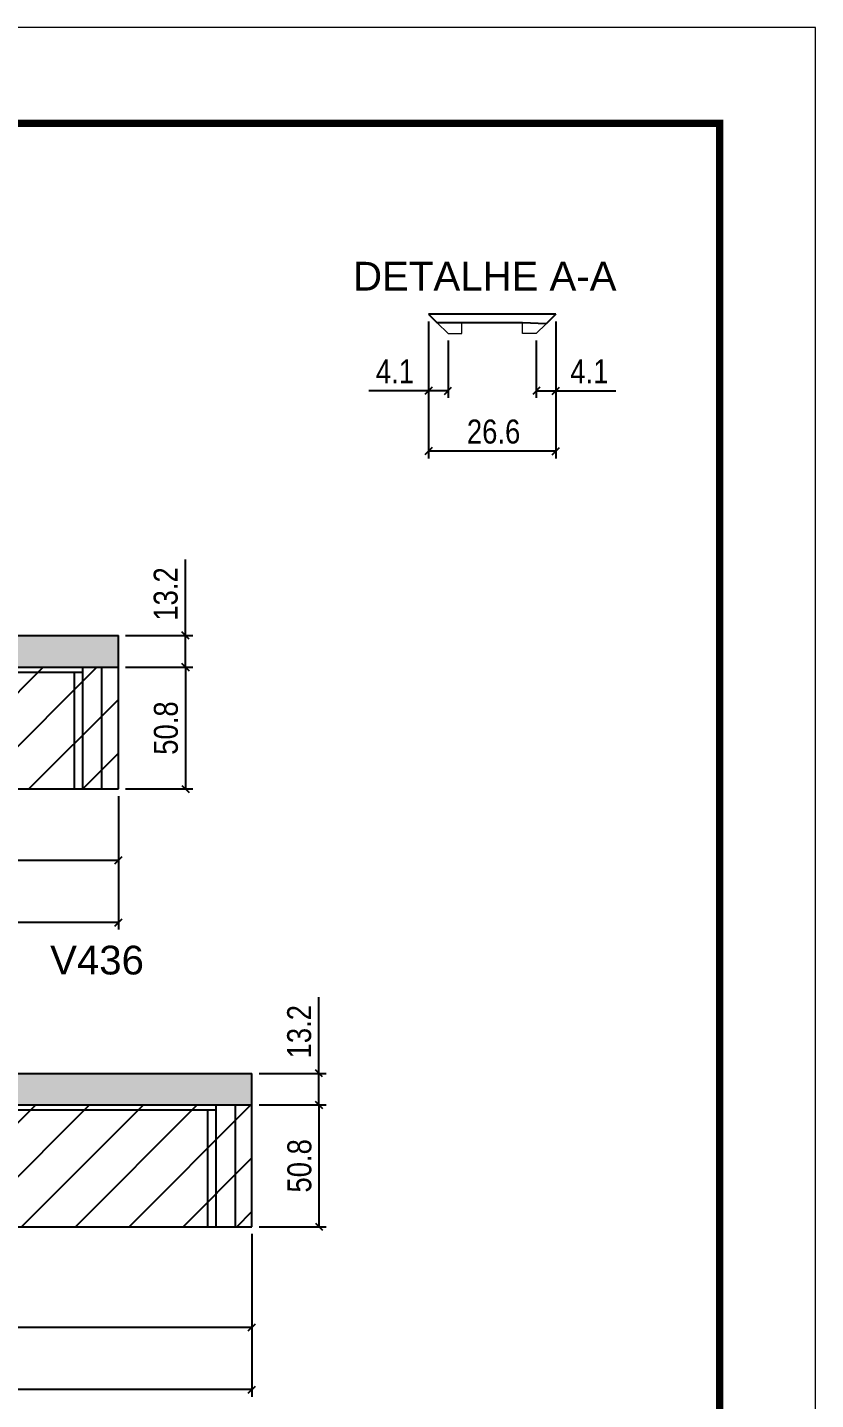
# Model space of a CAD drawing. Extents: x 137137 to 143418, y 10464 to 34486.
# Drawn here: x 141477 to 141806, y 28170 to 28743 of the extents above; entities that cross this region are included whole.
import ezdxf

# ---------------------------------------------------------------- set-up
doc = ezdxf.new("R2010")
doc.units = 0
doc.linetypes.add('DASHED', pattern=[0.75, 0.5, -0.25])
for name, color, linetype in [('5', 5, 'Continuous'), ('COTA', 241, 'Continuous'), ('Painéis', 200, 'Continuous'), ('Reaproveitamento', 251, 'Continuous'), ('SARR_2.2x7', 40, 'Continuous'), ('SARR_3.5x7', 81, 'Continuous')]:
    doc.layers.add(name, color=color, linetype=linetype)
for name, color, linetype, lineweight in [('Folhas', 255, 'Continuous', 9), ('Sarr 2.2x7', 40, 'Continuous', 9), ('SARRAFO DE PRESSAO', 251, 'DASHED', 9)]:
    doc.layers.add(name, color=color, linetype=linetype, lineweight=lineweight)
doc.styles.add('COTA TECNICA', font='techl___.ttf', dxfattribs={"height": 10})
doc.styles.get("Standard").update_dxf_attribs({"font": 'arial.ttf'})
doc.dimstyles.new('PAINEL', dxfattribs={"dimtxt": 10, "dimasz": 3, "dimexe": 3, "dimexo": 3, "dimgap": 3, "dimtad": 1, "dimdec": 1, "dimzin": 12, "dimdsep": 46, "dimtxsty": 'COTA TECNICA', "dimblk1": 'OBLIQUE', "dimblk2": 'OBLIQUE', "dimsah": 1, "dimcen": 0.9, "dimclrd": 4, "dimclre": 4, "dimclrt": 240, "dimadec": 1, "dimazin": 3, "dimtfac": 1, "dimtdec": 1, "dimtmove": 0, "dimatfit": 3, "dimfxl": 1, "dimtolj": 1, "dimtzin": 12, "dimarcsym": 0})
pattern_1 = [(45, (1585, 0), (-11.2253202, 11.2253202), [])]

# ---------------------------------------------------------------- blocks, each defined once
blk = doc.blocks.new('9999999999')
at = {"layer": 'Folhas'}
blk.add_lwpolyline([(98138.98, 34190.21), (99623.98, 34190.21), (99623.98, 35240.21), (98138.98, 35240.21)], close=True, dxfattribs=at)
at = {"layer": 'Folhas', "color": 30, "const_width": 3}
blk.add_lwpolyline([(98213.98, 34230.21), (99583.98, 34230.21), (99583.98, 35200.21), (98213.98, 35200.21)], close=True, dxfattribs=at)
blk = doc.blocks.new('_Oblique')
at = {"color": 0, "linetype": 'ByBlock', "lineweight": -2}
blk.add_line((-0.5, -0.5), (0.5, 0.5), dxfattribs=at)
blk = doc.blocks.new('*D1046')
at = {"layer": 'COTA', "color": 4, "lineweight": -2, "ltscale": 25, "transparency": 16777216}
for p, q in [((140836.49, 28422.14), (140836.49, 28366.45)), ((141514.89, 28422.14), (141514.89, 28366.45)), ((141514.89, 28369.45), (140836.49, 28369.45))]:
    blk.add_line(p, q, dxfattribs=at)
at = {"layer": 'Defpoints', "color": 0, "ltscale": 25, "transparency": 16777216}
for p in [(140836.49, 28425.14), (141514.89, 28425.14), (140836.49, 28369.45)]:
    blk.add_point(p, dxfattribs=at)
at = {"layer": 'COTA', "color": 4, "lineweight": -2, "ltscale": 25, "transparency": 16777216, "xscale": 3, "yscale": 3, "zscale": 3, "rotation": 180}
blk.add_blockref('_Oblique', (140836.49, 28369.45), dxfattribs=at)
at = {"layer": 'COTA', "color": 4, "lineweight": -2, "ltscale": 25, "transparency": 16777216, "xscale": 3, "yscale": 3, "zscale": 3}
blk.add_blockref('_Oblique', (141514.89, 28369.45), dxfattribs=at)
at = {"layer": 'COTA', "color": 240, "ltscale": 25, "transparency": 16777216, "insert": (141175.69, 28377.57), "char_height": 10, "attachment_point": 5, "style": 'COTA TECNICA'}
blk.add_mtext('\\A1;678.4', dxfattribs=at)
blk = doc.blocks.new('*D1049')
at = {"layer": 'COTA', "color": 4, "lineweight": -2, "ltscale": 25, "transparency": 16777216}
for p, q in [((141270.89, 28422.14), (141270.89, 28392.44)), ((141514.89, 28422.14), (141514.89, 28392.44)), ((141270.89, 28395.44), (141514.89, 28395.44))]:
    blk.add_line(p, q, dxfattribs=at)
at = {"layer": 'Defpoints', "color": 0, "ltscale": 25, "transparency": 16777216}
for p in [(141270.89, 28425.14), (141514.89, 28425.14), (141514.89, 28395.44)]:
    blk.add_point(p, dxfattribs=at)
at = {"layer": 'COTA', "color": 4, "lineweight": -2, "ltscale": 25, "transparency": 16777216, "xscale": 3, "yscale": 3, "zscale": 3, "rotation": 180}
blk.add_blockref('_Oblique', (141270.89, 28395.44), dxfattribs=at)
at = {"layer": 'COTA', "color": 4, "lineweight": -2, "ltscale": 25, "transparency": 16777216, "xscale": 3, "yscale": 3, "zscale": 3}
blk.add_blockref('_Oblique', (141514.89, 28395.44), dxfattribs=at)
at = {"layer": 'COTA', "color": 240, "ltscale": 25, "transparency": 16777216, "insert": (141392.89, 28403.51), "char_height": 10, "attachment_point": 5, "style": 'COTA TECNICA'}
blk.add_mtext('\\A1;244', dxfattribs=at)
blk = doc.blocks.new('*D1050')
at = {"layer": 'COTA', "color": 4, "lineweight": -2, "ltscale": 25, "transparency": 16777216}
for p, q in [((141517.89, 28475.94), (141545.88, 28475.94)), ((141542.88, 28475.94), (141542.88, 28425.14)), ((141517.89, 28425.14), (141545.88, 28425.14))]:
    blk.add_line(p, q, dxfattribs=at)
at = {"layer": 'Defpoints', "color": 0, "ltscale": 25, "transparency": 16777216}
for p in [(141514.89, 28475.94), (141514.89, 28425.14), (141542.88, 28425.14)]:
    blk.add_point(p, dxfattribs=at)
at = {"layer": 'COTA', "color": 4, "lineweight": -2, "ltscale": 25, "transparency": 16777216, "xscale": 3, "yscale": 3, "zscale": 3}
for p, rotation in [((141542.88, 28475.94), 90), ((141542.88, 28425.14), 270)]:
    blk.add_blockref('_Oblique', p, dxfattribs=dict(at, rotation=rotation))
at = {"layer": 'COTA', "color": 240, "ltscale": 25, "transparency": 16777216, "insert": (141534.75, 28450.54), "char_height": 10, "attachment_point": 5, "rotation": 90, "style": 'COTA TECNICA'}
blk.add_mtext('\\A1;50.8', dxfattribs=at)
blk = doc.blocks.new('*D1051')
at = {"layer": 'COTA', "color": 4, "lineweight": -2, "ltscale": 25, "transparency": 16777216}
for p, q in [((141542.88, 28489.14), (141542.88, 28520.87)), ((141517.89, 28489.14), (141545.88, 28489.14)), ((141542.88, 28475.94), (141542.88, 28489.14)), ((141517.89, 28475.94), (141545.88, 28475.94))]:
    blk.add_line(p, q, dxfattribs=at)
at = {"layer": 'Defpoints', "color": 0, "ltscale": 25, "transparency": 16777216}
for p in [(141514.89, 28489.14), (141542.88, 28489.14), (141514.89, 28475.94)]:
    blk.add_point(p, dxfattribs=at)
at = {"layer": 'COTA', "color": 4, "lineweight": -2, "ltscale": 25, "transparency": 16777216, "xscale": 3, "yscale": 3, "zscale": 3}
for p, rotation in [((141542.88, 28489.14), 90), ((141542.88, 28475.94), 270)]:
    blk.add_blockref('_Oblique', p, dxfattribs=dict(at, rotation=rotation))
at = {"layer": 'COTA', "color": 240, "ltscale": 25, "transparency": 16777216, "insert": (141534.66, 28506.5), "char_height": 10, "attachment_point": 5, "rotation": 90, "style": 'COTA TECNICA'}
blk.add_mtext('\\A1;13.2', dxfattribs=at)
blk = doc.blocks.new('*D1052')
at = {"layer": 'COTA', "color": 4, "lineweight": -2, "ltscale": 25, "transparency": 16777216}
for p, q in [((140836.49, 28239.47), (140836.49, 28171.5)), ((141570.59, 28239.47), (141570.59, 28171.5)), ((141570.59, 28174.5), (140836.49, 28174.5))]:
    blk.add_line(p, q, dxfattribs=at)
at = {"layer": 'Defpoints', "color": 0, "ltscale": 25, "transparency": 16777216}
for p in [(140836.49, 28242.47), (141570.59, 28242.47), (140836.49, 28174.5)]:
    blk.add_point(p, dxfattribs=at)
at = {"layer": 'COTA', "color": 4, "lineweight": -2, "ltscale": 25, "transparency": 16777216, "xscale": 3, "yscale": 3, "zscale": 3, "rotation": 180}
blk.add_blockref('_Oblique', (140836.49, 28174.5), dxfattribs=at)
at = {"layer": 'COTA', "color": 4, "lineweight": -2, "ltscale": 25, "transparency": 16777216, "xscale": 3, "yscale": 3, "zscale": 3}
blk.add_blockref('_Oblique', (141570.59, 28174.5), dxfattribs=at)
at = {"layer": 'COTA', "color": 240, "ltscale": 25, "transparency": 16777216, "insert": (141203.54, 28182.72), "char_height": 10, "attachment_point": 5, "style": 'COTA TECNICA'}
blk.add_mtext('\\A1;734.1', dxfattribs=at)
blk = doc.blocks.new('*D1055')
at = {"layer": 'COTA', "color": 4, "lineweight": -2, "ltscale": 25, "transparency": 16777216}
for p, q in [((141326.59, 28239.47), (141326.59, 28197.49)), ((141570.59, 28239.47), (141570.59, 28197.49)), ((141326.59, 28200.49), (141570.59, 28200.49))]:
    blk.add_line(p, q, dxfattribs=at)
at = {"layer": 'Defpoints', "color": 0, "ltscale": 25, "transparency": 16777216}
for p in [(141326.59, 28242.47), (141570.59, 28242.47), (141570.59, 28200.49)]:
    blk.add_point(p, dxfattribs=at)
at = {"layer": 'COTA', "color": 4, "lineweight": -2, "ltscale": 25, "transparency": 16777216, "xscale": 3, "yscale": 3, "zscale": 3, "rotation": 180}
blk.add_blockref('_Oblique', (141326.59, 28200.49), dxfattribs=at)
at = {"layer": 'COTA', "color": 4, "lineweight": -2, "ltscale": 25, "transparency": 16777216, "xscale": 3, "yscale": 3, "zscale": 3}
blk.add_blockref('_Oblique', (141570.59, 28200.49), dxfattribs=at)
at = {"layer": 'COTA', "color": 240, "ltscale": 25, "transparency": 16777216, "insert": (141448.59, 28208.56), "char_height": 10, "attachment_point": 5, "style": 'COTA TECNICA'}
blk.add_mtext('\\A1;244', dxfattribs=at)
blk = doc.blocks.new('*D1056')
at = {"layer": 'COTA', "color": 4, "lineweight": -2, "ltscale": 25, "transparency": 16777216}
for p, q in [((141573.59, 28293.27), (141601.58, 28293.27)), ((141598.58, 28293.27), (141598.58, 28242.47)), ((141573.59, 28242.47), (141601.58, 28242.47))]:
    blk.add_line(p, q, dxfattribs=at)
at = {"layer": 'Defpoints', "color": 0, "ltscale": 25, "transparency": 16777216}
for p in [(141570.59, 28293.27), (141570.59, 28242.47), (141598.58, 28242.47)]:
    blk.add_point(p, dxfattribs=at)
at = {"layer": 'COTA', "color": 4, "lineweight": -2, "ltscale": 25, "transparency": 16777216, "xscale": 3, "yscale": 3, "zscale": 3}
for p, rotation in [((141598.58, 28293.27), 90), ((141598.58, 28242.47), 270)]:
    blk.add_blockref('_Oblique', p, dxfattribs=dict(at, rotation=rotation))
at = {"layer": 'COTA', "color": 240, "ltscale": 25, "transparency": 16777216, "insert": (141590.45, 28267.87), "char_height": 10, "attachment_point": 5, "rotation": 90, "style": 'COTA TECNICA'}
blk.add_mtext('\\A1;50.8', dxfattribs=at)
blk = doc.blocks.new('*D1057')
at = {"layer": 'COTA', "color": 4, "lineweight": -2, "ltscale": 25, "transparency": 16777216}
for p, q in [((141598.58, 28306.47), (141598.58, 28338.2)), ((141573.59, 28306.47), (141601.58, 28306.47)), ((141598.58, 28293.27), (141598.58, 28306.47)), ((141573.59, 28293.27), (141601.58, 28293.27))]:
    blk.add_line(p, q, dxfattribs=at)
at = {"layer": 'Defpoints', "color": 0, "ltscale": 25, "transparency": 16777216}
for p in [(141570.59, 28306.47), (141598.58, 28306.47), (141570.59, 28293.27)]:
    blk.add_point(p, dxfattribs=at)
at = {"layer": 'COTA', "color": 4, "lineweight": -2, "ltscale": 25, "transparency": 16777216, "xscale": 3, "yscale": 3, "zscale": 3}
for p, rotation in [((141598.58, 28306.47), 90), ((141598.58, 28293.27), 270)]:
    blk.add_blockref('_Oblique', p, dxfattribs=dict(at, rotation=rotation))
at = {"layer": 'COTA', "color": 240, "ltscale": 25, "transparency": 16777216, "insert": (141590.36, 28323.83), "char_height": 10, "attachment_point": 5, "rotation": 90, "style": 'COTA TECNICA'}
blk.add_mtext('\\A1;13.2', dxfattribs=at)
blk = doc.blocks.new('*D1033')
at = {"layer": 'COTA', "color": 4, "linetype": 'ByBlock', "lineweight": -2, "transparency": 16777216}
for p, q in [((141697.44, 28620.2), (141697.44, 28588.3)), ((141689.25, 28612.2), (141689.25, 28588.3)), ((141689.25, 28591.3), (141697.44, 28591.3)), ((141697.44, 28591.3), (141722.38, 28591.3))]:
    blk.add_line(p, q, dxfattribs=at)
at = {"layer": 'Defpoints', "color": 0, "linetype": 'ByBlock', "transparency": 16777216}
for p in [(141697.44, 28623.2), (141689.25, 28615.2), (141697.44, 28591.3)]:
    blk.add_point(p, dxfattribs=at)
at = {"layer": 'COTA', "color": 4, "linetype": 'ByBlock', "lineweight": -2, "transparency": 16777216, "xscale": 3, "yscale": 3, "zscale": 3, "rotation": 180}
blk.add_blockref('_Oblique', (141689.25, 28591.3), dxfattribs=at)
at = {"layer": 'COTA', "color": 4, "linetype": 'ByBlock', "lineweight": -2, "transparency": 16777216, "xscale": 3, "yscale": 3, "zscale": 3}
blk.add_blockref('_Oblique', (141697.44, 28591.3), dxfattribs=at)
at = {"layer": 'COTA', "color": 240, "linetype": 'ByBlock', "transparency": 16777216, "insert": (141711.41, 28599.37), "char_height": 10, "attachment_point": 5, "style": 'COTA TECNICA'}
blk.add_mtext('\\A1;4.1', dxfattribs=at)
blk = doc.blocks.new('*D1034')
at = {"layer": 'COTA', "color": 4, "linetype": 'ByBlock', "lineweight": -2, "transparency": 16777216}
for p, q in [((141644.24, 28620.2), (141644.24, 28588.3)), ((141652.44, 28612.2), (141652.44, 28588.3)), ((141644.24, 28591.3), (141619.31, 28591.3)), ((141652.44, 28591.3), (141644.24, 28591.3))]:
    blk.add_line(p, q, dxfattribs=at)
at = {"layer": 'Defpoints', "color": 0, "linetype": 'ByBlock', "transparency": 16777216}
for p in [(141644.24, 28623.2), (141652.44, 28615.2), (141644.24, 28591.3)]:
    blk.add_point(p, dxfattribs=at)
at = {"layer": 'COTA', "color": 4, "linetype": 'ByBlock', "lineweight": -2, "transparency": 16777216, "xscale": 3, "yscale": 3, "zscale": 3, "rotation": 180}
blk.add_blockref('_Oblique', (141644.24, 28591.3), dxfattribs=at)
at = {"layer": 'COTA', "color": 4, "linetype": 'ByBlock', "lineweight": -2, "transparency": 16777216, "xscale": 3, "yscale": 3, "zscale": 3}
blk.add_blockref('_Oblique', (141652.44, 28591.3), dxfattribs=at)
at = {"layer": 'COTA', "color": 240, "linetype": 'ByBlock', "transparency": 16777216, "insert": (141630.27, 28599.37), "char_height": 10, "attachment_point": 5, "style": 'COTA TECNICA'}
blk.add_mtext('\\A1;4.1', dxfattribs=at)
blk = doc.blocks.new('*D1035')
at = {"layer": 'COTA', "color": 4, "linetype": 'ByBlock', "lineweight": -2, "transparency": 16777216}
for p, q in [((141644.24, 28620.2), (141644.24, 28563.09)), ((141697.44, 28620.2), (141697.44, 28563.09)), ((141697.44, 28566.09), (141644.24, 28566.09))]:
    blk.add_line(p, q, dxfattribs=at)
at = {"layer": 'Defpoints', "color": 0, "linetype": 'ByBlock', "transparency": 16777216}
for p in [(141644.24, 28623.2), (141697.44, 28623.2), (141644.24, 28566.09)]:
    blk.add_point(p, dxfattribs=at)
at = {"layer": 'COTA', "color": 4, "linetype": 'ByBlock', "lineweight": -2, "transparency": 16777216, "xscale": 3, "yscale": 3, "zscale": 3, "rotation": 180}
blk.add_blockref('_Oblique', (141644.24, 28566.09), dxfattribs=at)
at = {"layer": 'COTA', "color": 4, "linetype": 'ByBlock', "lineweight": -2, "transparency": 16777216, "xscale": 3, "yscale": 3, "zscale": 3}
blk.add_blockref('_Oblique', (141697.44, 28566.09), dxfattribs=at)
at = {"layer": 'COTA', "color": 240, "linetype": 'ByBlock', "transparency": 16777216, "insert": (141671.44, 28574.2), "char_height": 10, "attachment_point": 5, "style": 'COTA TECNICA'}
blk.add_mtext('\\A1;26.6', dxfattribs=at)

msp = doc.modelspace()

# ---------------------------------------------------------------- hatches: boundary and pattern name
at = {"layer": 'COTA', "linetype": 'ByBlock'}
h = msp.add_hatch(dxfattribs=at)
h.set_pattern_fill('AR-CONC', color=256, scale=0.03)
h.set_pattern_definition([(50, (1585, -4703.486), (5.46554007, -0.47817257), [0.5715, -6.2865]), (355, (1585, -4703.486), (-1.05730264, 5.73170536), [0.4572, -5.02921753]), (100.4514447, (1585.4555, -4703.526), (4.40823741, 5.25353256), [0.48570026, -5.34270734]), (46.1842, (1585, -4701.962), (8.13237123, -1.26126984), [0.85725, -9.42975]), (96.6355576, (1585.678, -4702.067), (7.122124, 7.42278374), [0.7285507, -8.01406824]), (351.184151, (1585, -4701.962), (7.122124, 7.42278374), [0.685799, -7.54379196]), (21, (1585.762, -4702.343), (4.54843174, -3.06795595), [0.5715, -6.2865]), (326, (1585.762, -4702.343), (1.85406085, 5.52563898), [0.4572, -5.0292]), (71.451445, (1586.141, -4702.599), (6.40249258, 2.45768307), [0.48570026, -5.34269813]), (37.5, (1585, -4703.4861), (0.092658098, 2.536651166), [0, -4.96824, 0, -5.1054, 0, -5.04825]), (7.5, (1585, -4703.486), (2.004589875, 3.005417245), [0, -2.91084, 0, -4.85394, 0, -1.92405]), (327.5, (1583.3007, -4703.4861), (4.067717855, -0.17186232), [0, -1.905, 0, -5.9436, 0, -7.8867]), (317.5, (1582.5387, -4703.486), (4.44387544, 0.76279473), [0, -2.4765, 0, -3.94716, 0, -5.6007])])
h.paths.add_polyline_path([(141514.89, 28475.94), (141514.89, 28489.14), (140836.49, 28489.14), (140836.49, 28475.94)])
h = msp.add_hatch(dxfattribs=at)
h.set_pattern_fill('AR-CONC', color=256, scale=0.03)
h.set_pattern_definition([(50, (1585, -4886.158), (5.46554007, -0.47817257), [0.5715, -6.2865]), (355, (1585, -4886.158), (-1.05730264, 5.73170536), [0.4572, -5.02921753]), (100.4514447, (1585.4555, -4886.1977), (4.40823741, 5.25353256), [0.48570026, -5.34270734]), (46.1842, (1585, -4884.634), (8.13237123, -1.26126984), [0.85725, -9.42975]), (96.6355576, (1585.678, -4884.739), (7.122124, 7.42278374), [0.7285507, -8.01406824]), (351.184151, (1585, -4884.634), (7.122124, 7.42278374), [0.685799, -7.54379196]), (21, (1585.762, -4885.015), (4.54843174, -3.06795595), [0.5715, -6.2865]), (326, (1585.762, -4885.015), (1.85406085, 5.52563898), [0.4572, -5.0292]), (71.451445, (1586.141, -4885.2705), (6.40249258, 2.45768307), [0.48570026, -5.34269813]), (37.5, (1585, -4886.1579), (0.092658098, 2.536651166), [0, -4.96824, 0, -5.1054, 0, -5.04825]), (7.5, (1585, -4886.1579), (2.004589875, 3.005417245), [0, -2.91084, 0, -4.85394, 0, -1.92405]), (327.5, (1583.3007, -4886.1579), (4.067717855, -0.17186232), [0, -1.905, 0, -5.9436, 0, -7.8867]), (317.5, (1582.5387, -4886.158), (4.44387544, 0.76279473), [0, -2.4765, 0, -3.94716, 0, -5.6007])])
h.paths.add_polyline_path([(141570.59, 28293.27), (141570.59, 28306.47), (140836.49, 28306.47), (140836.49, 28293.27)])
at = {"layer": 'Reaproveitamento', "ltscale": 25}
h = msp.add_hatch(dxfattribs=at)
h.set_pattern_fill('ANSI31', color=256, scale=5)
h.set_pattern_definition(pattern_1)
h.paths.add_polyline_path([(141270.89, 28475.94), (141270.89, 28425.14), (141514.89, 28425.14), (141514.89, 28475.94)])
h = msp.add_hatch(dxfattribs=at)
h.set_pattern_fill('ANSI31', color=256, scale=5)
h.set_pattern_definition(pattern_1)
h.paths.add_polyline_path([(141326.59, 28242.47), (141570.59, 28242.47), (141570.59, 28293.27), (141326.59, 28293.27)])

# ---------------------------------------------------------------- linework, layer by layer
at = {"layer": 'COTA', "linetype": 'ByBlock'}
for p, q in [((140836.49, 28489.14), (141514.89, 28489.14)), ((141514.89, 28475.94), (141514.89, 28489.14)), ((140836.49, 28306.47), (141570.59, 28306.47)), ((141570.59, 28293.27), (141570.59, 28306.47))]:
    msp.add_line(p, q, dxfattribs=at)
at = {"layer": 'Painéis'}
for p, q in [((141644.24, 28623.2), (141647.93, 28619.6)), ((141697.44, 28623.2), (141644.24, 28623.2)), ((141697.44, 28623.2), (141693.34, 28619.2)), ((140836.49, 28475.94), (141514.89, 28475.94)), ((140836.49, 28425.14), (141514.89, 28425.14)), ((140836.49, 28293.27), (141570.59, 28293.27)), ((140836.49, 28242.47), (141570.59, 28242.47))]:
    msp.add_line(p, q, dxfattribs=at)
at = {"layer": 'Painéis', "ltscale": 25}
for p, q in [((141514.89, 28425.14), (141514.89, 28475.94)), ((141570.59, 28242.47), (141570.59, 28293.27))]:
    msp.add_line(p, q, dxfattribs=at)
at = {"layer": 'Painéis'}
msp.add_lwpolyline([(141693.34, 28619.2), (141683.44, 28619.6), (141666.24, 28619.6), (141658.24, 28619.6), (141647.93, 28619.6)], dxfattribs=at)
at = {"layer": 'Sarr 2.2x7'}
for p, q in [((141647.93, 28619.6), (141652.44, 28615.2)), ((141658.24, 28615.2), (141658.24, 28619.6)), ((141683.44, 28615.2), (141683.44, 28619.6)), ((141693.34, 28619.2), (141689.25, 28615.2)), ((141652.44, 28615.2), (141658.24, 28615.2)), ((141689.25, 28615.2), (141683.44, 28615.2))]:
    msp.add_line(p, q, dxfattribs=at)
at = {"layer": 'SARR_2.2x7', "linetype": 'Continuous'}
for p, q in [((141499.89, 28473.74), (141270.89, 28473.74)), ((141507.89, 28475.94), (141507.89, 28425.14)), ((141555.59, 28291.07), (141326.59, 28291.07)), ((141563.59, 28293.27), (141563.59, 28242.47))]:
    msp.add_line(p, q, dxfattribs=at)
at = {"layer": 'SARR_3.5x7'}
for p, q in [((141496.39, 28473.74), (141496.39, 28425.14)), ((141499.89, 28475.94), (141499.89, 28425.14)), ((141552.09, 28291.07), (141552.09, 28242.47)), ((141555.59, 28293.27), (141555.59, 28242.47))]:
    msp.add_line(p, q, dxfattribs=at)

# ---------------------------------------------------------------- block references
at = {"layer": 'SARRAFO DE PRESSAO', "color": 6, "linetype": 'ByBlock'}
msp.add_blockref('9999999999', (42181.81, -6497.3), dxfattribs=at)

# ---------------------------------------------------------------- texts
at = {"layer": '5', "color": 7, "linetype": 'Continuous'}
msp.add_text('DETALHE A-A', height=12, rotation=360, dxfattribs=at).set_placement((141612.81, 28633.11))
at = {"layer": '5', "linetype": 'Continuous'}
msp.add_text('V436', height=12, rotation=360, dxfattribs=at).set_placement((141486.39, 28347.73))

# ---------------------------------------------------------------- dimensions: what is measured, and where the dimension line sits
at = {"layer": 'COTA', "linetype": 'ByBlock'}
for base, p1, p2, picture, middle in [((141644.24, 28591.3), (141652.44, 28615.2), (141644.24, 28623.2), '*D1034', (141630.27, 28599.37)), ((141697.44, 28591.3), (141689.25, 28615.2), (141697.44, 28623.2), '*D1033', (141711.41, 28599.37))]:
    dim = msp.add_linear_dim(base=base, p1=p1, p2=p2, dimstyle='PAINEL', override={"dimlfac": 0.5}, dxfattribs=at)
    dim.commit()
    dim.dimension.update_dxf_attribs({"geometry": picture, "text_midpoint": middle})
dim = msp.add_linear_dim(base=(141644.24, 28566.09), p1=(141697.44, 28623.2), p2=(141644.24, 28623.2), dimstyle='PAINEL', override={"dimlfac": 0.5}, dxfattribs=at)
dim.commit()
dim.dimension.update_dxf_attribs({"geometry": '*D1035', "text_midpoint": (141671.44, 28566.09), "dimtype": 160})
at = {"layer": 'COTA', "ltscale": 25}
for base, p1, p2, picture, middle in [((141542.88, 28489.14), (141514.89, 28475.94), (141514.89, 28489.14), '*D1051', (141534.66, 28506.5)), ((141542.88, 28425.14), (141514.89, 28475.94), (141514.89, 28425.14), '*D1050', (141534.75, 28450.54)), ((141598.58, 28306.47), (141570.59, 28293.27), (141570.59, 28306.47), '*D1057', (141590.36, 28323.83)), ((141598.58, 28242.47), (141570.59, 28293.27), (141570.59, 28242.47), '*D1056', (141590.45, 28267.87))]:
    dim = msp.add_linear_dim(base=base, p1=p1, p2=p2, angle=90, dimstyle='PAINEL', dxfattribs=at)
    dim.commit()
    dim.dimension.update_dxf_attribs({"geometry": picture, "text_midpoint": middle})
for base, p1, p2, picture, middle in [((140836.49, 28369.45), (141514.89, 28425.14), (140836.49, 28425.14), '*D1046', (141175.69, 28377.57)), ((140836.49, 28174.5), (141570.59, 28242.47), (140836.49, 28242.47), '*D1052', (141203.54, 28182.72))]:
    dim = msp.add_linear_dim(base=base, p1=p1, p2=p2, dimstyle='PAINEL', dxfattribs=at)
    dim.commit()
    dim.dimension.update_dxf_attribs({"geometry": picture, "text_midpoint": middle})
for base, p1, p2, picture, middle in [((141514.89, 28395.44), (141270.89, 28425.14), (141514.89, 28425.14), '*D1049', (141392.89, 28403.51)), ((141570.59, 28200.49), (141326.59, 28242.47), (141570.59, 28242.47), '*D1055', (141448.59, 28208.56))]:
    dim = msp.add_linear_dim(base=base, p1=p1, p2=p2, dimstyle='PAINEL', override={"dimtmove": 1}, dxfattribs=at)
    dim.commit()
    dim.dimension.update_dxf_attribs({"geometry": picture, "text_midpoint": middle})

doc.saveas('drawing.dxf')
